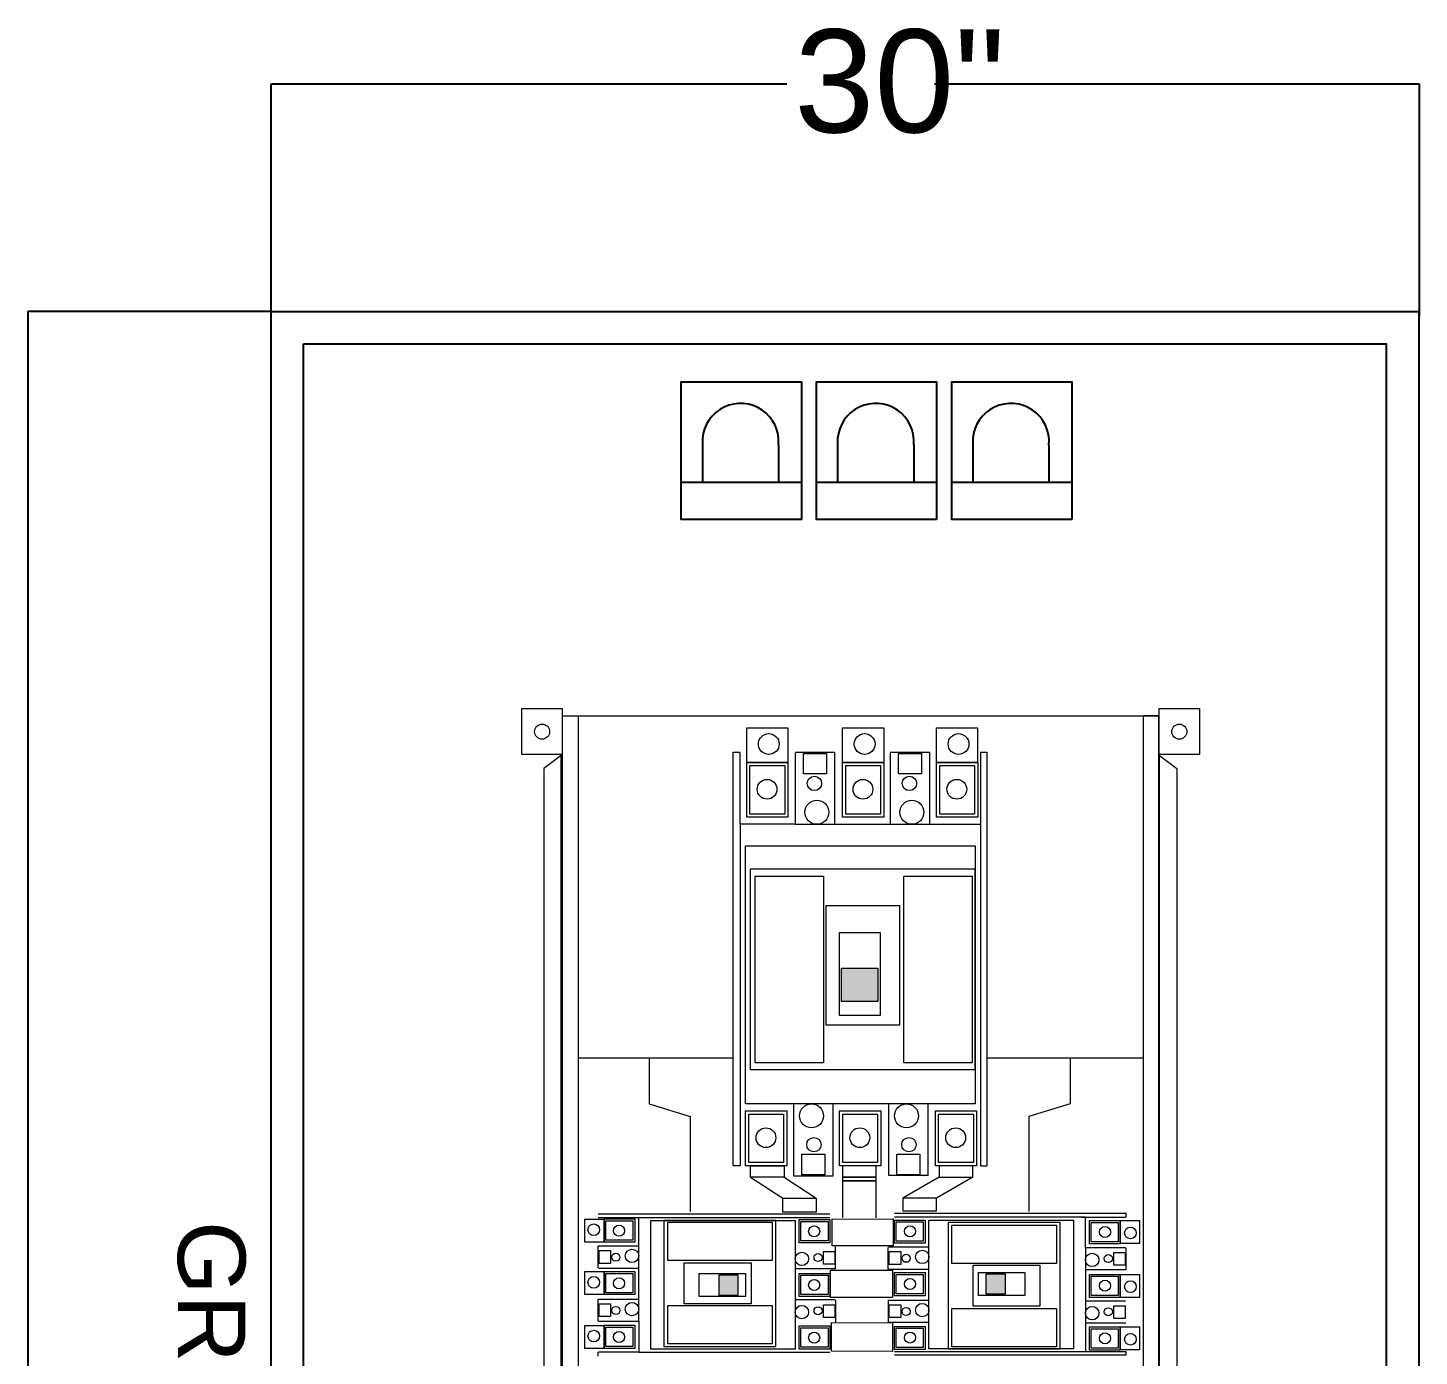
# Model space of a CAD drawing. Header units: inches. Extents: x 18739 to 22272, y 3658 to 7913.
# Drawn here: x 18966 to 19116.8, y 7769.1 to 7913 of the extents above; entities that cross this region are included whole.
import ezdxf

# ---------------------------------------------------------------- set-up
doc = ezdxf.new("R2010")
doc.units = ezdxf.units.IN
doc.header["$MEASUREMENT"] = 0
for name, color, linetype, lineweight in [('300-600AT', 7, 'Continuous', 13), ('CHASIS', 251, 'Continuous', 13), ('ENCLOSRURE', 7, 'Continuous', 20)]:
    doc.layers.add(name, color=color, linetype=linetype, lineweight=lineweight)
doc.styles.get("Standard").update_dxf_attribs({"font": 'arial.ttf'})

msp = doc.modelspace()

# ---------------------------------------------------------------- hatches: boundary and pattern name
at = {"layer": 'ENCLOSRURE'}
h = msp.add_hatch(color=3, dxfattribs=at)
h.dxf.hatch_style = 1
h.paths.add_polyline_path([(19058.11212, 7807.55078), (19058.11212, 7811.16783), (19054.15552, 7811.16783), (19054.15552, 7807.55078)])
h = msp.add_hatch(color=3, dxfattribs=at)
h.dxf.hatch_style = 1
h.paths.add_polyline_path([(19042.92602, 7777.92287), (19040.90033, 7777.92287), (19040.90033, 7775.70702), (19042.92602, 7775.70702)])
h = msp.add_hatch(color=3, dxfattribs=at)
h.dxf.hatch_style = 1
h.paths.add_polyline_path([(19069.85724, 7775.8378), (19071.88293, 7775.8378), (19071.88293, 7778.05365), (19069.85724, 7778.05365)])

# ---------------------------------------------------------------- linework, layer by layer
at = {"color": 251, "true_color": 0x636466}
for p, q in [((18992.32951, 7881.90303), (18992.32951, 7906.94462)), ((18992.32951, 7906.94462), (19048.2493, 7906.94462)), ((19064.23118, 7906.94462), (19116.77141, 7906.94462)), ((19116.77141, 7906.94462), (19116.77141, 7881.76984)), ((18992.32951, 7882.30187), (18965.9721, 7882.30187)), ((18965.9721, 7882.30187), (18965.9721, 7767.00074))]:
    msp.add_line(p, q, dxfattribs=at)
at = {"color": 0}
for p, q in [((19039.09023, 7868.52304), (19039.09023, 7863.82636)), ((19047.34245, 7867.86479), (19047.34245, 7863.81266)), ((19053.74261, 7868.52304), (19053.74261, 7863.82636)), ((19061.99482, 7867.86479), (19061.99482, 7863.81266)), ((19068.39499, 7868.52304), (19068.39499, 7863.82636)), ((19076.6472, 7867.86479), (19076.6472, 7863.81266)), ((19036.79612, 7863.81791), (19049.8071, 7863.81791)), ((19051.4485, 7863.81791), (19064.45948, 7863.81791)), ((19066.10088, 7863.81791), (19079.11186, 7863.81791))]:
    msp.add_line(p, q, dxfattribs=at)
for points in [[(18992.32951, 7882.30187), (19116.72295, 7882.30187), (19116.72295, 7634.49022), (18992.32951, 7634.49022)], [(18995.84621, 7878.78517), (19113.20625, 7878.78517), (19113.20625, 7638.00691), (18995.84621, 7638.00691)]]:
    msp.add_lwpolyline(points, close=True)
for points in [[(19049.81158, 7859.75193), (19036.79711, 7859.75193), (19036.79711, 7874.65672), (19049.81158, 7874.65672)], [(19064.46396, 7859.75193), (19051.44949, 7859.75193), (19051.44949, 7874.65672), (19064.46396, 7874.65672)], [(19079.11634, 7859.75193), (19066.10187, 7859.75193), (19066.10187, 7874.65672), (19079.11634, 7874.65672)]]:
    msp.add_lwpolyline(points, close=True, dxfattribs=at)
for centre in [(19043.21638, 7868.19442), (19057.86876, 7868.19442), (19072.52113, 7868.19442)]:
    msp.add_arc(centre, 4.13921, 355.4324024, 175.4463823, dxfattribs=at)
at = {"layer": '300-600AT'}
for p, q in [((19042.42094, 7789.77134, -3745.05388), (19042.42094, 7834.5577, -3745.05388)), ((19042.42094, 7834.5577, -3745.05388), (19043.19479, 7834.5577, -3745.05388)), ((19043.1944, 7826.74223, -3745.05388), (19043.1944, 7834.49166, -3745.05388)), ((19043.1944, 7826.74223, -4058.88473), (19043.1944, 7834.49166, -4058.88473)), ((19043.1944, 7826.74223, -4362.59001), (19043.1944, 7834.49166, -4362.59001)), ((19049.1464, 7834.49166, -3745.05388), (19049.1464, 7826.74223, -3745.05388)), ((19049.1464, 7834.49166, -4058.88473), (19049.1464, 7826.74223, -4058.88473)), ((19049.1464, 7834.49166, -4362.59001), (19049.1464, 7826.74223, -4362.59001)), ((19049.15897, 7834.5577, -3745.05388), (19053.41563, 7834.5577, -3745.05388)), ((19053.41563, 7834.5577, -3745.05388), (19053.41563, 7826.74223, -3745.05388)), ((19059.4395, 7834.49166, -3745.05388), (19059.4395, 7826.74223, -3745.05388)), ((19059.4395, 7834.49166, -4058.88473), (19059.4395, 7826.74223, -4058.88473)), ((19059.4395, 7834.49166, -4362.59001), (19059.4395, 7826.74223, -4362.59001)), ((19059.45207, 7834.5577, -3745.05388), (19063.70873, 7834.5577, -3745.05388)), ((19063.70873, 7834.5577, -3745.05388), (19063.70873, 7826.74223, -3745.05388)), ((19069.24067, 7834.5577, -3745.05388), (19069.24067, 7789.75394, -3745.05388)), ((19069.24067, 7834.5577, -3745.05388), (19069.91721, 7834.5577, -3745.05388)), ((19069.91721, 7834.5577, -3745.05388), (19069.91721, 7789.75394, -3745.05388)), ((19049.1464, 7826.74223, -3745.05388), (19043.1944, 7826.74223, -3745.05388)), ((19049.1464, 7826.74223, -4058.88473), (19043.1944, 7826.74223, -4058.88473)), ((19049.1464, 7826.74223, -4362.59001), (19043.1944, 7826.74223, -4362.59001)), ((19043.1944, 7826.74223, -3745.05388), (19043.1944, 7789.77134, -3745.05388)), ((19049.1464, 7826.74223, -3745.05388), (19069.24067, 7826.74223, -3745.05388)), ((19048.98944, 7788.6361, -3745.05388), (19048.98944, 7796.45157, -3745.05388)), ((19053.25867, 7788.70214, -3745.05388), (19053.25867, 7796.45157, -3745.05388)), ((19053.25867, 7788.70214, -4058.88473), (19053.25867, 7796.45157, -4058.88473)), ((19053.25867, 7788.70214, -4362.59001), (19053.25867, 7796.45157, -4362.59001)), ((19059.28254, 7788.70214, -3745.05388), (19059.28254, 7796.45157, -3745.05388)), ((19063.55177, 7788.70214, -3745.05388), (19063.55177, 7796.45157, -3745.05388)), ((19063.55177, 7788.70214, -4058.88473), (19063.55177, 7796.45157, -4058.88473)), ((19063.55177, 7788.70214, -4362.59001), (19063.55177, 7796.45157, -4362.59001)), ((19042.42094, 7789.77134, -3745.05388), (19043.1944, 7789.77134, -3745.05388)), ((19069.24067, 7789.75394, -3745.05388), (19069.91721, 7789.75394, -3745.05388)), ((19053.24611, 7788.6361, -3745.05388), (19048.98944, 7788.6361, -3745.05388)), ((19063.55177, 7788.70214, -3745.05388), (19059.28254, 7788.70214, -3745.05388)), ((19027.80108, 7784.53419, -1517.63282), (19052.89296, 7784.53419, -1517.63282)), ((19059.90005, 7784.62548, -1517.63282), (19084.98218, 7784.62548, -1517.63282)), ((19084.99115, 7784.65779, -1686.25869), (19084.99115, 7784.17625, -1686.25869)), ((19027.80108, 7784.1553, -1517.63282), (19052.89296, 7784.1553, -1517.63282)), ((19032.17805, 7772.90172, -1517.63282), (19032.17805, 7784.1553, -1517.63282)), ((19080.60521, 7784.19231, -1517.63282), (19059.90005, 7784.19231, -1517.63282)), ((19080.14491, 7784.1948, -1686.25869), (19084.96712, 7784.1948, -1686.25869)), ((19080.14491, 7784.1948, -1881.54499), (19084.96712, 7784.1948, -1881.54499)), ((19080.14491, 7784.1948, -2070.5305), (19084.96712, 7784.1948, -2070.5305)), ((19080.60521, 7780.85896, -1517.63282), (19080.60521, 7784.19231, -1517.63282)), ((19080.60521, 7780.85896, -1693.39049), (19080.60521, 7784.19231, -1693.39049)), ((19080.60521, 7780.85896, -1863.47745), (19080.60521, 7784.19231, -1863.47745)), ((19027.80108, 7778.6733, -1517.63282), (19027.80108, 7781.0572, -1517.63282)), ((19027.80108, 7781.0572, -1517.63282), (19032.17805, 7781.0572, -1517.63282)), ((19053.482, 7780.96929, -1517.63282), (19053.482, 7778.57836, -1517.63282)), ((19059.22053, 7778.50245, -1517.63282), (19059.22053, 7780.88635, -1517.63282)), ((19059.26427, 7780.94686, -1517.63282), (19063.64124, 7780.94686, -1517.63282)), ((19084.9452, 7780.85896, -1517.63282), (19080.60521, 7780.85896, -1517.63282)), ((19084.9452, 7780.85896, -1693.39049), (19080.60521, 7780.85896, -1693.39049)), ((19084.9452, 7780.85896, -1863.47745), (19080.60521, 7780.85896, -1863.47745)), ((19080.60521, 7780.85896, -1517.63282), (19080.60521, 7769.60537, -1517.63282)), ((19084.99136, 7780.85858, -1517.63282), (19084.99136, 7778.47468, -1517.63282)), ((19027.83807, 7778.66626, -1517.63282), (19032.17805, 7778.66626, -1517.63282)), ((19027.83807, 7778.66626, -1693.39049), (19032.17805, 7778.66626, -1693.39049)), ((19027.83807, 7778.66626, -1863.47745), (19032.17805, 7778.66626, -1863.47745)), ((19053.482, 7778.57836, -1517.63282), (19049.14202, 7778.57836, -1517.63282)), ((19059.30126, 7778.55592, -1517.63282), (19063.64124, 7778.55592, -1517.63282)), ((19059.30126, 7778.55592, -1693.39049), (19063.64124, 7778.55592, -1693.39049)), ((19059.30126, 7778.55592, -1863.47745), (19063.64124, 7778.55592, -1863.47745)), ((19084.98218, 7778.46802, -1517.63282), (19080.60521, 7778.46802, -1517.63282)), ((19027.80108, 7772.90875, -1517.63282), (19027.80108, 7775.29265, -1517.63282)), ((19027.80108, 7775.29265, -1517.63282), (19032.17805, 7775.29265, -1517.63282)), ((19053.482, 7775.20475, -1517.63282), (19049.14202, 7775.20475, -1517.63282)), ((19053.482, 7775.20475, -1693.39049), (19049.14202, 7775.20475, -1693.39049)), ((19053.482, 7775.20475, -1863.47745), (19049.14202, 7775.20475, -1863.47745)), ((19053.51899, 7775.19771, -1517.63282), (19053.51899, 7772.81381, -1517.63282)), ((19059.25089, 7772.81856, -1517.63282), (19059.25089, 7775.2095, -1517.63282)), ((19059.30126, 7775.18232, -1517.63282), (19063.64124, 7775.18232, -1517.63282)), ((19084.9452, 7775.09442, -1517.63282), (19080.60521, 7775.09442, -1517.63282)), ((19084.9452, 7775.09442, -1693.39049), (19080.60521, 7775.09442, -1693.39049)), ((19084.9452, 7775.09442, -1863.47745), (19080.60521, 7775.09442, -1863.47745)), ((19027.83807, 7772.90172, -1517.63282), (19032.17805, 7772.90172, -1517.63282)), ((19027.83807, 7772.90172, -1693.39049), (19032.17805, 7772.90172, -1693.39049)), ((19027.83807, 7772.90172, -1863.47745), (19032.17805, 7772.90172, -1863.47745)), ((19032.17805, 7772.90172, -1517.63282), (19032.17805, 7769.56836, -1517.63282)), ((19032.17805, 7772.90172, -1693.39049), (19032.17805, 7769.56836, -1693.39049)), ((19032.17805, 7772.90172, -1863.47745), (19032.17805, 7769.56836, -1863.47745)), ((19059.30126, 7772.79138, -1517.63282), (19063.64124, 7772.79138, -1517.63282)), ((19059.30126, 7772.79138, -1693.39049), (19063.64124, 7772.79138, -1693.39049)), ((19059.30126, 7772.79138, -1863.47745), (19063.64124, 7772.79138, -1863.47745)), ((19084.98218, 7772.70348, -1517.63282), (19080.60521, 7772.70348, -1517.63282)), ((19027.80108, 7769.13519, -1517.63282), (19027.80108, 7769.56858, -1517.63282)), ((19032.17805, 7769.56836, -1517.63282), (19027.83807, 7769.56836, -1517.63282)), ((19032.17805, 7769.56836, -1693.39049), (19027.83807, 7769.56836, -1693.39049)), ((19032.17805, 7769.56836, -1863.47745), (19027.83807, 7769.56836, -1863.47745)), ((19032.17805, 7769.56836, -1517.63282), (19052.88321, 7769.56836, -1517.63282)), ((19084.98218, 7769.60537, -1517.63282), (19059.89031, 7769.60537, -1517.63282)), ((19084.98218, 7769.22649, -1517.63282), (19059.89031, 7769.22649, -1517.63282)), ((19084.99136, 7769.61203, -1517.63282), (19084.99136, 7769.23315, -1517.63282))]:
    msp.add_line(p, q, dxfattribs=at)
for points, elevation in [([(19050.05242, 7834.41728), (19052.52827, 7834.41728), (19052.52827, 7832.20751), (19050.05242, 7832.20751)], -3745.05388), ([(19060.34552, 7834.41728), (19062.82138, 7834.41728), (19062.82138, 7832.20751), (19060.34552, 7832.20751)], -3745.05388), ([(19043.8966, 7833.43986), (19048.35818, 7833.43986), (19048.35818, 7827.50759), (19043.8966, 7827.50759)], -3745.05388), ([(19054.28739, 7833.43986), (19058.74897, 7833.43986), (19058.74897, 7827.50759), (19054.28739, 7827.50759)], -3745.05388), ([(19064.46587, 7833.43986), (19068.92745, 7833.43986), (19068.92745, 7827.50759), (19064.46587, 7827.50759)], -3745.05388), ([(19043.77072, 7824.40931), (19068.66496, 7824.40931), (19068.66496, 7796.45157), (19043.77072, 7796.45157)], -3745.05388), ([(19068.66496, 7821.86098), (19044.2598, 7821.86098), (19044.2598, 7800.19164), (19068.66496, 7800.19164)], -1035.18639), ([(19052.19969, 7821.10689), (19052.19969, 7800.88191), (19044.78586, 7800.88191), (19044.78586, 7821.10689)], -1035.18639), ([(19068.31714, 7821.10689), (19068.31714, 7800.88191), (19060.90332, 7800.88191), (19060.90332, 7821.10689)], -1035.18639), ([(19060.44024, 7804.99468), (19052.48452, 7804.99468), (19052.48452, 7817.93629), (19060.44024, 7817.93629)], -1062.66521), ([(19058.35022, 7806.03629), (19053.95078, 7806.03629), (19053.95078, 7815.01342), (19058.35022, 7815.01342)], -1062.66521), ([(19058.11212, 7807.55078), (19054.15552, 7807.55078), (19054.15552, 7811.16783), (19058.11212, 7811.16783)], -1062.66521), ([(19048.2323, 7789.75394), (19043.77072, 7789.75394), (19043.77072, 7795.68622), (19048.2323, 7795.68622)], -3745.05388), ([(19058.41078, 7789.75394), (19053.9492, 7789.75394), (19053.9492, 7795.68622), (19058.41078, 7795.68622)], -3745.05388), ([(19068.80158, 7789.75394), (19064.34, 7789.75394), (19064.34, 7795.68622), (19068.80158, 7795.68622)], -3745.05388), ([(19052.35265, 7788.77652), (19049.8768, 7788.77652), (19049.8768, 7790.98629), (19052.35265, 7790.98629)], -3745.05388), ([(19062.64576, 7788.77652), (19060.1699, 7788.77652), (19060.1699, 7790.98629), (19062.64576, 7790.98629)], -3745.05388), ([(19028.42711, 7781.48123), (19028.42711, 7783.97989), (19031.74942, 7783.97989), (19031.74942, 7781.48123)], -1517.63282), ([(19033.48458, 7769.89112), (19033.48458, 7783.83288), (19049.14202, 7783.83288), (19049.14202, 7769.89112)], -1517.63282), ([(19052.89296, 7783.90939), (19052.89296, 7781.41073), (19049.57065, 7781.41073), (19049.57065, 7783.90939)], -1517.63282), ([(19059.89031, 7781.37089), (19059.89031, 7783.86955), (19063.21262, 7783.86955), (19063.21262, 7781.37089)], -1517.63282), ([(19079.29868, 7783.86955), (19079.29868, 7769.92779), (19063.64124, 7769.92779), (19063.64124, 7783.86955)], -1517.63282), ([(19084.35615, 7783.79906), (19084.35615, 7781.3004), (19081.03384, 7781.3004), (19081.03384, 7783.79906)], -1517.63282), ([(19027.87972, 7779.17366), (19027.87972, 7780.56024), (19029.11728, 7780.56024), (19029.11728, 7779.17366)], -1517.63282), ([(19053.44035, 7780.46189), (19053.44035, 7779.07531), (19052.20279, 7779.07531), (19052.20279, 7780.46189)], -1517.63282), ([(19059.34291, 7779.06333), (19059.34291, 7780.44991), (19060.58047, 7780.44991), (19060.58047, 7779.06333)], -1517.63282), ([(19084.90354, 7780.35155), (19084.90354, 7778.96498), (19083.66598, 7778.96498), (19083.66598, 7780.35155)], -1517.63282), ([(19028.42711, 7775.78087), (19028.42711, 7778.27954), (19031.74942, 7778.27954), (19031.74942, 7775.78087)], -1517.63282), ([(19044.35754, 7779.22671), (19044.35754, 7774.7712), (19037.10973, 7774.7712), (19037.10973, 7779.22671)], -15.38922), ([(19068.42572, 7774.53397), (19068.42572, 7778.98948), (19075.67353, 7778.98948), (19075.67353, 7774.53397)], -15.38922), ([(19043.7742, 7778.05622), (19043.7742, 7775.59236), (19038.74665, 7775.59236), (19038.74665, 7778.05622)], -15.38922), ([(19042.92602, 7777.92287), (19042.92602, 7775.70702), (19040.90033, 7775.70702), (19040.90033, 7777.92287)], -15.38922), ([(19052.89296, 7778.09013), (19052.89296, 7775.59147), (19049.57065, 7775.59147), (19049.57065, 7778.09013)], -1517.63282), ([(19059.89031, 7775.67054), (19059.89031, 7778.1692), (19063.21262, 7778.1692), (19063.21262, 7775.67054)], -1517.63282), ([(19069.00907, 7775.70446), (19069.00907, 7778.16831), (19074.03661, 7778.16831), (19074.03661, 7775.70446)], -15.38922), ([(19069.85724, 7775.8378), (19069.85724, 7778.05365), (19071.88293, 7778.05365), (19071.88293, 7775.8378)], -15.38922), ([(19084.35615, 7777.9798), (19084.35615, 7775.48114), (19081.03384, 7775.48114), (19081.03384, 7777.9798)], -1517.63282), ([(19027.87972, 7773.40912), (19027.87972, 7774.7957), (19029.11728, 7774.7957), (19029.11728, 7773.40912)], -1517.63282), ([(19053.44035, 7774.69735), (19053.44035, 7773.31077), (19052.20279, 7773.31077), (19052.20279, 7774.69735)], -1517.63282), ([(19059.34291, 7773.29879), (19059.34291, 7774.68536), (19060.58047, 7774.68536), (19060.58047, 7773.29879)], -1517.63282), ([(19084.90354, 7774.58701), (19084.90354, 7773.20043), (19083.66598, 7773.20043), (19083.66598, 7774.58701)], -1517.63282), ([(19028.42711, 7769.96162), (19028.42711, 7772.46028), (19031.74942, 7772.46028), (19031.74942, 7769.96162)], -1517.63282), ([(19052.89296, 7772.38978), (19052.89296, 7769.89112), (19049.57065, 7769.89112), (19049.57065, 7772.38978)], -1517.63282), ([(19059.89031, 7769.85128), (19059.89031, 7772.34995), (19063.21262, 7772.34995), (19063.21262, 7769.85128)], -1517.63282), ([(19084.35615, 7772.27945), (19084.35615, 7769.78079), (19081.03384, 7769.78079), (19081.03384, 7772.27945)], -1517.63282)]:
    msp.add_lwpolyline(points, close=True, dxfattribs=dict(at, elevation=elevation))
for points in [[(19034.91175, 7783.83288), (19034.91175, 7770.16502), (19047.04743, 7770.16502), (19047.04743, 7783.83288)], [(19035.33407, 7783.63809), (19046.66085, 7783.63809), (19046.66085, 7779.48605), (19035.33407, 7779.48605)], [(19077.87152, 7769.92779), (19077.87152, 7783.59565), (19065.73583, 7783.59565), (19065.73583, 7769.92779)], [(19077.4492, 7779.149), (19066.12241, 7779.149), (19066.12241, 7783.30103), (19077.4492, 7783.30103)], [(19035.33407, 7774.61168), (19046.66085, 7774.61168), (19046.66085, 7770.45964), (19035.33407, 7770.45964)], [(19077.4492, 7770.12259), (19066.12241, 7770.12259), (19066.12241, 7774.27462), (19077.4492, 7774.27462)]]:
    msp.add_lwpolyline(points, close=True, dxfattribs=at)
for centre, radius in [((19051.22835, 7831.16435, -3745.05388), 0.78127), ((19061.52145, 7831.16435, -3745.05388), 0.78127), ((19051.49338, 7828.04045, -3745.05388), 1.30131), ((19051.49338, 7828.04045, -4052.41219), 1.30131), ((19061.78648, 7828.04045, -3745.05388), 1.30131), ((19061.78648, 7828.04045, -4052.41219), 1.30131), ((19050.91169, 7795.15335, -3745.05388), 1.30131), ((19050.91169, 7795.15335, -4052.41219), 1.30131), ((19061.20479, 7795.15335, -3745.05388), 1.30131), ((19061.20479, 7795.15335, -4052.41219), 1.30131), ((19051.17672, 7792.02945, -3745.05388), 0.78127), ((19061.46982, 7792.02945, -3745.05388), 0.78127), ((19029.70149, 7779.83223, -1517.63282), 0.43754), ((19031.451, 7779.98066, -1517.63282), 0.72878), ((19031.451, 7779.98066, -1689.76561), 0.72878), ((19049.86907, 7779.65489, -1517.63282), 0.72878), ((19049.86907, 7779.65489, -1689.76561), 0.72878), ((19051.61858, 7779.80332, -1517.63282), 0.43754), ((19061.16469, 7779.7219, -1517.63282), 0.43754), ((19062.91419, 7779.87033, -1517.63282), 0.72878), ((19062.91419, 7779.87033, -1689.76561), 0.72878), ((19081.33227, 7779.54456, -1517.63282), 0.72878), ((19081.33227, 7779.54456, -1689.76561), 0.72878), ((19083.08177, 7779.69298, -1517.63282), 0.43754), ((19029.70149, 7774.06769, -1517.63282), 0.43754), ((19031.451, 7774.21612, -1517.63282), 0.72878), ((19031.451, 7774.21612, -1689.76561), 0.72878), ((19049.86907, 7773.89035, -1517.63282), 0.72878), ((19049.86907, 7773.89035, -1689.76561), 0.72878), ((19051.61858, 7774.03877, -1517.63282), 0.43754), ((19061.16469, 7773.95736, -1517.63282), 0.43754), ((19062.91419, 7774.10578, -1517.63282), 0.72878), ((19062.91419, 7774.10578, -1689.76561), 0.72878), ((19081.33227, 7773.78001, -1517.63282), 0.72878), ((19081.33227, 7773.78001, -1689.76561), 0.72878), ((19083.08177, 7773.92844, -1517.63282), 0.43754)]:
    msp.add_circle(centre, radius, dxfattribs=at)
at = {"layer": 'CHASIS', "color": 0}
for p, q in [((19023.93471, 7838.50223, -3745.05388), (19088.55261, 7838.50223, -3745.05388)), ((19025.61364, 7801.43651, -3745.05388), (19042.42094, 7801.43651, -3745.05388)), ((19069.91721, 7801.43651, -3745.05388), (19086.87368, 7801.43651, -3745.05388))]:
    msp.add_line(p, q, dxfattribs=at)
at = {"layer": 'CHASIS', "color": 0, "elevation": -3745.05388}
for points in [[(19019.49139, 7834.3213), (19023.93472, 7834.3213), (19023.93472, 7839.23055), (19019.49139, 7839.23055)], [(19088.55261, 7834.3213), (19092.99594, 7834.3213), (19092.99594, 7839.23054), (19088.55261, 7839.23054)]]:
    msp.add_lwpolyline(points, close=True, dxfattribs=at)
for points in [[(19023.93471, 7661.15812), (19023.93472, 7838.50223), (19025.61365, 7838.50223), (19025.61365, 7661.14818)], [(19088.5526, 7661.15033), (19088.55261, 7838.50223), (19086.87368, 7838.50223), (19086.87368, 7661.08063)]]:
    msp.add_lwpolyline(points, dxfattribs=at)
at = {"layer": 'CHASIS'}
for points, elevation in [([(19043.8966, 7833.43986), (19043.8966, 7837.1905), (19048.34792, 7837.1905), (19048.34792, 7833.43986)], -3745.05388), ([(19054.28739, 7833.43986), (19054.28739, 7837.1905), (19058.73872, 7837.1905), (19058.73872, 7833.43986)], -3745.05388), ([(19064.46587, 7833.43986), (19064.46587, 7837.1905), (19068.91719, 7837.1905), (19068.91719, 7833.43986)], -3745.05388), ([(19044.24055, 7833.09591), (19048.01422, 7833.09591), (19048.01422, 7827.85154), (19044.24055, 7827.85154)], -3745.05388), ([(19054.63135, 7833.09591), (19058.40502, 7833.09591), (19058.40502, 7827.85154), (19054.63135, 7827.85154)], -3745.05388), ([(19064.80983, 7833.09591), (19068.5835, 7833.09591), (19068.5835, 7827.85154), (19064.80983, 7827.85154)], -3745.05388), ([(19044.11467, 7795.34226), (19047.88835, 7795.34226), (19047.88835, 7790.09789), (19044.11467, 7790.09789)], -3745.05388), ([(19054.29315, 7795.34226), (19058.06683, 7795.34226), (19058.06683, 7790.09789), (19054.29315, 7790.09789)], -3745.05388), ([(19064.68395, 7795.34226), (19068.45762, 7795.34226), (19068.45762, 7790.09789), (19064.68395, 7790.09789)], -3745.05388), ([(19028.42711, 7781.48123), (19026.32661, 7781.48123), (19026.32661, 7783.97414), (19028.42711, 7783.97414)], -1517.63282), ([(19028.61974, 7781.67385), (19028.61974, 7783.78726), (19031.55679, 7783.78726), (19031.55679, 7781.67385)], -1517.63282), ([(19049.76327, 7781.60336), (19049.76327, 7783.71676), (19052.70033, 7783.71676), (19052.70033, 7781.60336)], -1517.63282), ([(19063.01999, 7783.67693), (19063.01999, 7781.56352), (19060.08293, 7781.56352), (19060.08293, 7783.67693)], -1517.63282), ([(19084.16352, 7783.60643), (19084.16352, 7781.49302), (19081.22647, 7781.49302), (19081.22647, 7783.60643)], -1517.63282), ([(19084.35615, 7783.79906), (19086.45665, 7783.79906), (19086.45665, 7781.30614), (19084.35615, 7781.30614)], -1517.63282), ([(19028.42711, 7775.78087), (19026.32661, 7775.78087), (19026.32661, 7778.27379), (19028.42711, 7778.27379)], -1517.63282), ([(19028.61974, 7775.9735), (19028.61974, 7778.08691), (19031.55679, 7778.08691), (19031.55679, 7775.9735)], -1517.63282), ([(19049.76327, 7775.7841), (19049.76327, 7777.89751), (19052.70033, 7777.89751), (19052.70033, 7775.7841)], -1517.63282), ([(19063.01999, 7777.97657), (19063.01999, 7775.86317), (19060.08293, 7775.86317), (19060.08293, 7777.97657)], -1517.63282), ([(19084.16352, 7777.78717), (19084.16352, 7775.67377), (19081.22647, 7775.67377), (19081.22647, 7777.78717)], -1517.63282), ([(19084.35615, 7777.9798), (19086.45665, 7777.9798), (19086.45665, 7775.48688), (19084.35615, 7775.48688)], -1517.63282), ([(19028.42711, 7769.96162), (19026.32661, 7769.96162), (19026.32661, 7772.45453), (19028.42711, 7772.45453)], -1517.63282), ([(19028.61974, 7770.15425), (19028.61974, 7772.26765), (19031.55679, 7772.26765), (19031.55679, 7770.15425)], -1517.63282), ([(19049.76327, 7770.08375), (19049.76327, 7772.19716), (19052.70033, 7772.19716), (19052.70033, 7770.08375)], -1517.63282), ([(19084.35615, 7772.27945), (19086.45665, 7772.27945), (19086.45665, 7769.78653), (19084.35615, 7769.78653)], -1517.63282), ([(19063.01999, 7772.15732), (19063.01999, 7770.04391), (19060.08293, 7770.04391), (19060.08293, 7772.15732)], -1517.63282), ([(19084.16352, 7772.08682), (19084.16352, 7769.97342), (19081.22647, 7769.97342), (19081.22647, 7772.08682)], -1517.63282)]:
    msp.add_lwpolyline(points, close=True, dxfattribs=dict(at, elevation=elevation))
at = {"layer": 'CHASIS', "color": 0}
for centre in [(19021.71306, 7836.77593, -3745.05388), (19090.77427, 7836.77592, -3745.05388)]:
    msp.add_circle(centre, 0.81494, dxfattribs=at)
at = {"layer": 'CHASIS'}
for centre, radius in [((19046.27946, 7835.43529, -1350.09311), 1.12514), ((19056.67025, 7835.43529, -1350.09311), 1.12514), ((19066.84873, 7835.43529, -1350.09311), 1.12514), ((19046.09283, 7830.53342, -3745.05388), 1.07239), ((19046.09283, 7830.53342, -4067.4256), 1.07239), ((19046.09283, 7830.53342, -4376.65673), 1.07239), ((19056.48363, 7830.53342, -3745.05388), 1.07239), ((19056.48363, 7830.53342, -4067.4256), 1.07239), ((19056.48363, 7830.53342, -4376.65673), 1.07239), ((19066.66211, 7830.53342, -3745.05388), 1.07239), ((19066.66211, 7830.53342, -4067.4256), 1.07239), ((19066.66211, 7830.53342, -4376.65673), 1.07239), ((19045.96696, 7792.77977, -3745.05388), 1.07239), ((19045.96696, 7792.77977, -4067.4256), 1.07239), ((19045.96696, 7792.77977, -4376.65673), 1.07239), ((19056.14544, 7792.77977, -3745.05388), 1.07239), ((19056.14544, 7792.77977, -4067.4256), 1.07239), ((19056.14544, 7792.77977, -4376.65673), 1.07239), ((19066.53623, 7792.77977, -3745.05388), 1.07239), ((19066.53623, 7792.77977, -4067.4256), 1.07239), ((19066.53623, 7792.77977, -4376.65673), 1.07239), ((19027.3096, 7782.81572, -176.3602), 0.63012), ((19030.05484, 7782.71121, -1517.63282), 0.60058), ((19030.05484, 7782.71121, -1698.17372), 0.60058), ((19030.05484, 7782.71121, -1871.35536), 0.60058), ((19051.19837, 7782.64071, -1517.63282), 0.60058), ((19051.19837, 7782.64071, -1698.17372), 0.60058), ((19051.19837, 7782.64071, -1871.35536), 0.60058), ((19061.58489, 7782.63957, -1517.63282), 0.60058), ((19061.58489, 7782.63957, -1698.17372), 0.60058), ((19061.58489, 7782.63957, -1871.35536), 0.60058), ((19082.72843, 7782.56908, -1517.63282), 0.60058), ((19082.72843, 7782.56908, -1698.17372), 0.60058), ((19082.72843, 7782.56908, -1871.35536), 0.60058), ((19085.47367, 7782.46456, -176.3602), 0.63012), ((19027.3096, 7777.11537, -176.3602), 0.63012), ((19030.05484, 7777.01085, -1517.63282), 0.60058), ((19030.05484, 7777.01085, -1698.17372), 0.60058), ((19030.05484, 7777.01085, -1871.35536), 0.60058), ((19051.19837, 7776.82145, -1517.63282), 0.60058), ((19051.19837, 7776.82145, -1698.17372), 0.60058), ((19051.19837, 7776.82145, -1871.35536), 0.60058), ((19061.58489, 7776.93922, -1517.63282), 0.60058), ((19061.58489, 7776.93922, -1698.17372), 0.60058), ((19061.58489, 7776.93922, -1871.35536), 0.60058), ((19082.72843, 7776.74982, -1517.63282), 0.60058), ((19082.72843, 7776.74982, -1698.17372), 0.60058), ((19082.72843, 7776.74982, -1871.35536), 0.60058), ((19085.47367, 7776.6453, -176.3602), 0.63012), ((19027.3096, 7771.29611, -176.3602), 0.63012), ((19030.05484, 7771.1916, -1517.63282), 0.60058), ((19030.05484, 7771.1916, -1698.17372), 0.60058), ((19030.05484, 7771.1916, -1871.35536), 0.60058), ((19051.19837, 7771.1211, -1517.63282), 0.60058), ((19051.19837, 7771.1211, -1698.17372), 0.60058), ((19051.19837, 7771.1211, -1871.35536), 0.60058), ((19061.58489, 7771.13486, -1517.63282), 0.60058), ((19061.58489, 7771.13486, -1698.17372), 0.60058), ((19061.58489, 7771.13486, -1871.35536), 0.60058), ((19082.72843, 7771.04947, -1517.63282), 0.60058), ((19082.72843, 7771.04947, -1698.17372), 0.60058), ((19082.72843, 7771.04947, -1871.35536), 0.60058), ((19085.47367, 7770.94495, -176.3602), 0.63012)]:
    msp.add_circle(centre, radius, dxfattribs=at)
at = {"layer": 'ENCLOSRURE', "color": 0}
for p, q in [((19033.29752, 7801.41206, 3210.44671), (19033.29752, 7796.44646, 3210.44671)), ((19078.93218, 7801.41206, 3210.44671), (19078.93218, 7796.44646, 3210.44671)), ((19033.29752, 7796.44646, 3210.44671), (19037.76397, 7795.09223, 3210.44671)), ((19078.93218, 7796.44646, 3210.44671), (19074.46573, 7795.09223, 3210.44671)), ((19037.76397, 7795.09223, 3210.44671), (19037.76397, 7784.77441, 3210.44671)), ((19074.46573, 7795.09223, 3210.44671), (19074.46573, 7784.77441, 3210.44671))]:
    msp.add_line(p, q, dxfattribs=at)
at = {"layer": 'ENCLOSRURE'}
for p, q in [((19044.30548, 7788.51524, -3745.05388), (19047.78887, 7786.23611, -3745.05388)), ((19047.94852, 7788.51524, -3745.05388), (19051.43191, 7786.23611, -3745.05388)), ((19064.75153, 7788.51524, -3745.05388), (19060.81006, 7786.23611, -3745.05388)), ((19068.39457, 7788.51524, -3745.05388), (19064.4531, 7786.23611, -3745.05388))]:
    msp.add_line(p, q, dxfattribs=at)
at = {"layer": 'ENCLOSRURE', "color": 0, "elevation": 3210.44671}
for points in [[(19023.78542, 7834.18076), (19021.90377, 7832.80038), (19021.90377, 7665.27839), (19023.78542, 7664.02106)], [(19088.6251, 7834.18076), (19090.50675, 7832.80038), (19090.50675, 7665.41526), (19088.6251, 7664.15793)]]:
    msp.add_lwpolyline(points, close=True, dxfattribs=at)
at = {"layer": 'ENCLOSRURE'}
for points, elevation in [([(19044.30548, 7789.75394), (19047.94852, 7789.75394), (19047.94852, 7788.51524), (19044.30548, 7788.51524)], -3745.05388), ([(19057.92559, 7789.75394), (19054.28255, 7789.75394), (19054.28255, 7788.51524), (19057.92559, 7788.51524)], -3745.05388), ([(19068.39457, 7789.75394), (19064.75153, 7789.75394), (19064.75153, 7788.51524), (19068.39457, 7788.51524)], -3745.05388), ([(19054.28255, 7788.13847), (19057.92559, 7788.13847), (19057.92559, 7788.51524), (19054.28255, 7788.51524)], -3745.05388), ([(19047.78887, 7786.23611), (19051.43191, 7786.23611), (19051.43191, 7784.73323), (19047.78887, 7784.73323)], -3745.05388), ([(19064.4531, 7786.23611), (19060.81006, 7786.23611), (19060.81006, 7784.87817), (19064.4531, 7784.87817)], -3745.05388), ([(19053.15287, 7783.96278), (19059.77089, 7783.97909), (19059.77089, 7781.07235), (19053.15287, 7781.05604)], 2377.72222), ([(19052.98189, 7778.43924), (19059.68208, 7778.44001), (19059.68208, 7775.49193), (19052.98189, 7775.49116)], 2377.72222), ([(19053.06672, 7772.76842), (19059.70594, 7772.7396), (19059.70594, 7769.62056), (19053.06672, 7769.64938)], 2377.72222)]:
    msp.add_lwpolyline(points, close=True, dxfattribs=dict(at, elevation=elevation))
at = {"layer": 'ENCLOSRURE', "elevation": -3745.05388}
msp.add_lwpolyline([(19057.92559, 7784.10024), (19057.92559, 7788.07234), (19054.28255, 7788.07234), (19054.28255, 7784.1425)], dxfattribs=at)

# ---------------------------------------------------------------- texts
at = {"layer": 'ENCLOSRURE', "lineweight": -3}
msp.add_text('30"', height=11.164707, dxfattribs=at).set_placement((19049.04017, 7901.69311))
at = {"layer": 'ENCLOSRURE', "color": 0, "lineweight": -3}
msp.add_text('GROUND', height=7.319438, rotation=270, dxfattribs=at).set_placement((18982.23586, 7783.75656))

doc.saveas('drawing.dxf')
